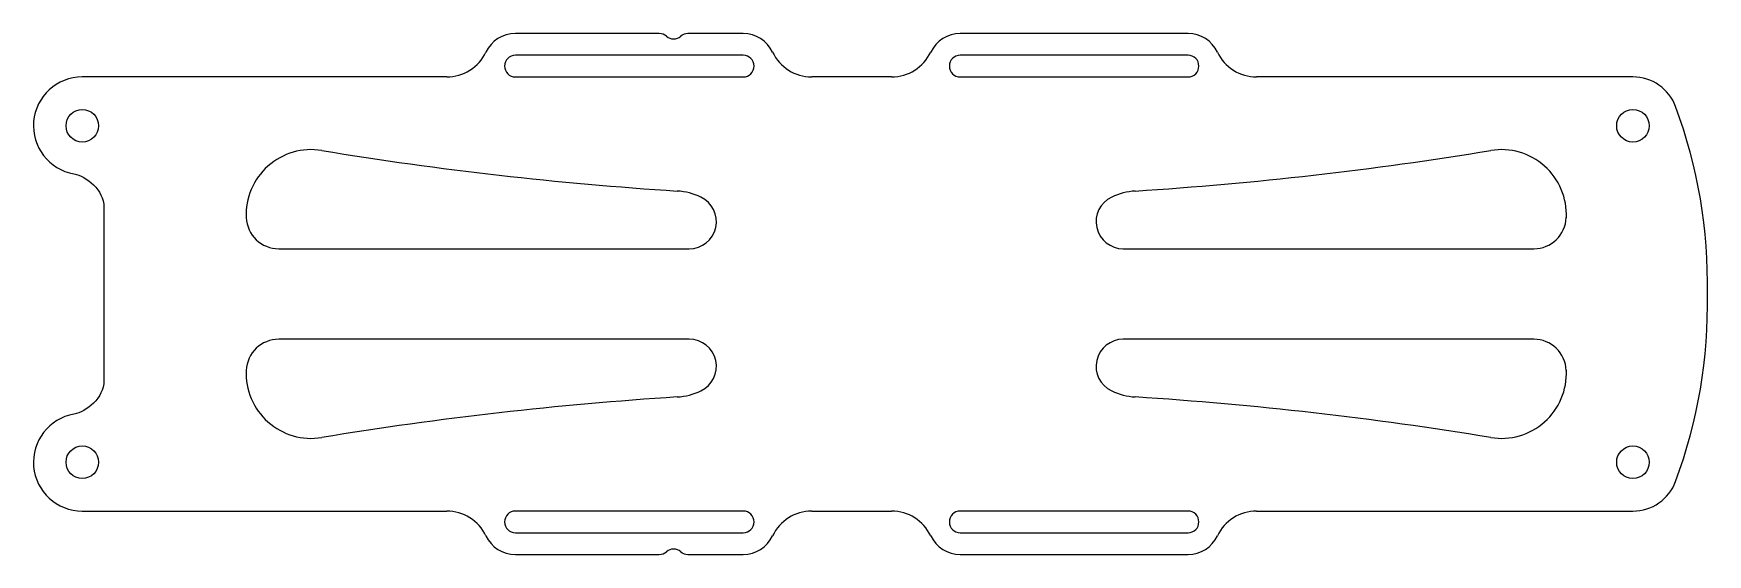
# Model space of a CAD drawing. Header units: millimetres. Extents: x -40 to 114, y -24 to 24.
import ezdxf

# ---------------------------------------------------------------- set-up
doc = ezdxf.new("R2010")
doc.units = ezdxf.units.MM

msp = doc.modelspace()

# ---------------------------------------------------------------- linework, layer by layer
at = {"color": 7, "linetype": 'Continuous', "lineweight": 25}
for p, q in [((17.86, 24), (4.6, 24)), ((25.6, 24), (20.5, 24)), ((66.6, 24), (45.6, 24)), ((25.6, 22), (4.6, 22)), ((66.6, 22), (45.6, 22)), ((-1.73, 20), (-35.32, 20)), ((4.6, 20), (25.6, 20)), ((39.27, 20), (31.92, 20)), ((45.6, 20), (66.6, 20)), ((107.61, 20), (72.92, 20)), ((-33.32, 8), (-33.32, -8)), ((-17.21, 4.17), (20.63, 4.17)), ((60.63, 4.17), (98.47, 4.17)), ((20.63, -4.17), (-17.21, -4.17)), ((98.47, -4.17), (60.63, -4.17)), ((-35.32, -20), (-1.73, -20)), ((25.6, -20), (4.6, -20)), ((31.92, -20), (39.27, -20)), ((66.6, -20), (45.6, -20)), ((72.92, -20), (107.61, -20)), ((4.6, -22), (25.6, -22)), ((45.6, -22), (66.6, -22)), ((4.6, -24), (17.86, -24)), ((20.5, -24), (25.6, -24)), ((45.6, -24), (66.6, -24))]:
    msp.add_line(p, q, dxfattribs=at)
for centre in [(-35.32, 15.5), (107.61, 15.5), (-35.32, -15.5), (107.61, -15.5)]:
    msp.add_circle(centre, 1.5, dxfattribs=at)
for centre, radius, start, end in [((4.6, 21), 3, 90, 154.6231), ((17.86, 23), 1, 48.5904, 90), ((19.18, 24.5), 1, 228.5904, 311.4096), ((20.5, 23), 1, 90, 131.4096), ((25.6, 21), 3, 25.3769, 90), ((45.6, 21), 3, 90, 154.6231), ((66.6, 21), 3, 25.3769, 90), ((-1.73, 24), 4, 270, 334.6231), ((4.6, 21), 1, 90, 270), ((25.6, 21), 1, 270, 90), ((31.92, 24), 4, 205.3769, 270), ((39.27, 24), 4, 270, 334.6231), ((45.6, 21), 1, 90, 270), ((66.6, 21), 1, 270, 90), ((72.92, 24), 4, 205.3769, 270), ((-35.32, 15.5), 4.5, 90, 260.2169), ((107.61, 15.8), 4.2, 20.4129, 90), ((67.84, 0.97), 46.64, 358.8049, 20.4486), ((-14.22, 7.3), 6, 80.6527, 182.5983), ((40.76, 341.29), 332.48, 260.6526, 266.3382), ((40.5, 341.29), 332.48, 273.6618, 279.3474), ((95.48, 7.3), 6, 357.4017, 99.3475), ((19.14, 3.5), 6, 64.8196, 86.3381), ((62.12, 3.5), 6, 93.6619, 115.1803), ((20.63, 6.67), 2.5, 270, 64.8197), ((60.63, 6.67), 2.5, 115.1801, 270.0002), ((-17.21, 7.17), 3, 182.5983, 269.9998), ((98.47, 7.17), 3, 270, 357.4017), ((67.84, -0.97), 46.64, 339.5514, 1.1951), ((-17.21, -7.17), 3, 90, 177.4017), ((20.63, -6.67), 2.5, 295.1801, 90.0002), ((60.63, -6.67), 2.5, 90, 244.8197), ((98.47, -7.17), 3, 2.5982, 89.9998), ((-14.22, -7.3), 6, 177.4017, 279.3474), ((95.48, -7.3), 6, 260.6527, 2.5983), ((19.14, -3.5), 6, 273.6617, 295.1802), ((62.12, -3.5), 6, 244.8196, 266.3381), ((40.76, -341.29), 332.48, 93.6618, 99.3474), ((40.5, -341.29), 332.48, 80.6526, 86.3382), ((-35.32, -15.5), 4.5, 99.7831, 270), ((107.61, -15.8), 4.2, 270, 339.5871), ((-1.73, -24), 4, 25.3769, 90), ((4.6, -21), 1, 90, 270), ((25.6, -21), 1, 270, 90), ((31.92, -24), 4, 90, 154.6231), ((39.27, -24), 4, 25.3769, 90), ((45.6, -21), 1, 90, 270), ((66.6, -21), 1, 270, 90), ((72.92, -24), 4, 90, 154.6231), ((4.6, -21), 3, 205.3769, 270), ((25.6, -21), 3, 270, 334.6231), ((45.6, -21), 3, 205.3769, 270), ((66.6, -21), 3, 270, 334.6231), ((17.86, -23), 1, 270, 311.4096), ((19.18, -24.5), 1, 48.5904, 131.4096), ((20.5, -23), 1, 228.5904, 270)]:
    msp.add_arc(centre, radius, start, end, dxfattribs=at)
for points in [[(-36.08, 11.07), (-34.97, 10.87), (-33.32, 9.57), (-33.32, 8)], [(-33.32, -8), (-33.32, -9.57), (-34.97, -10.87), (-36.08, -11.07)]]:
    msp.add_open_spline(points, degree=3, dxfattribs=at)

doc.saveas('drawing.dxf')
